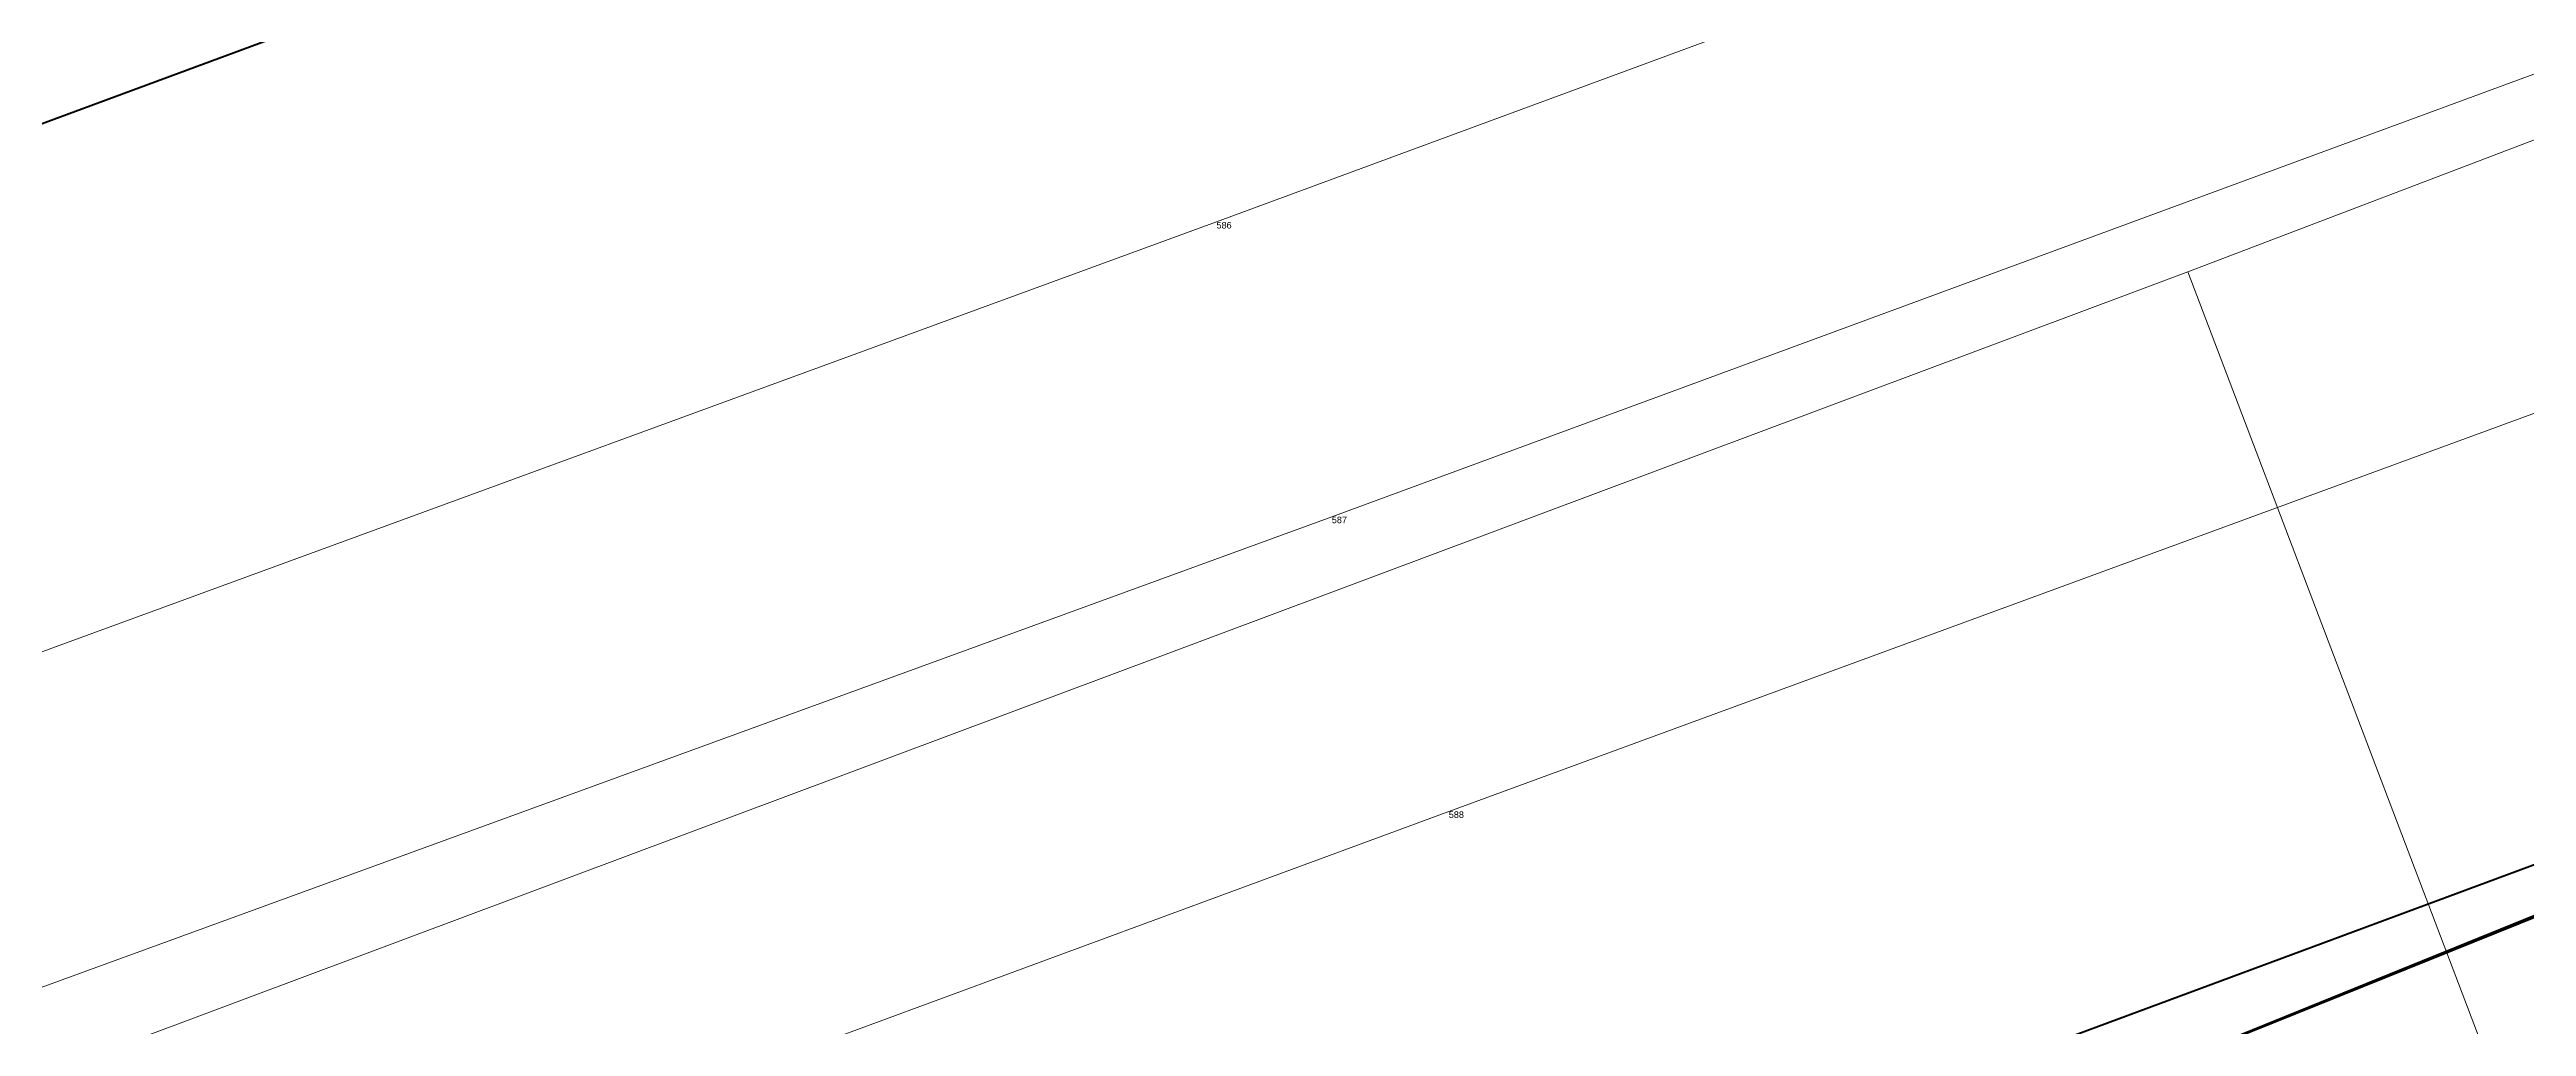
# Model space of a CAD drawing. Header units: metres. Extents: x 245225 to 248406, y 1633796 to 1637634.
# Drawn here: x 245724.4 to 245819.6, y 1637182.1 to 1637219.7 of the extents above; entities that cross this region are included whole.
import ezdxf
from ezdxf.enums import TextEntityAlignment as Align

# ---------------------------------------------------------------- set-up
doc = ezdxf.new("R2010")
doc.units = ezdxf.units.M
doc.header["$MEASUREMENT"] = 0
doc.layers.add('A_revoir_niveau_0', color=7, linetype='Continuous')
doc.layers.add('limites_sections', color=7, linetype='Continuous')
for name, color, linetype, lineweight in [('Emprise', 1, 'Continuous', 30), ('Toponymie', 7, 'Continuous', 30), ('Tracé KMS3', 7, 'Continuous', 0)]:
    doc.layers.add(name, color=color, linetype=linetype, lineweight=lineweight)
doc.layers.add('LIMITES_PARCELLES', color=7, linetype='Continuous', lineweight=0, true_color=0xffffff)
doc.styles.add('Style-Arial', font='arial.ttf')

msp = doc.modelspace()

# ---------------------------------------------------------------- linework, layer by layer
at = {"layer": 'A_revoir_niveau_0', "color": 7, "linetype": 'Continuous', "lineweight": 13, "flags": 128}
for points in [[(246280.422, 1637419.696), (246188.953, 1637381.672), (246140.842, 1637361.814), (246050.359, 1637324.045), (245956.724, 1637285.061), (245888.911, 1637257.199), (245818.867, 1637231.382), (245769.228, 1637213.065), (245701.559, 1637188.314), (245613.345, 1637155.349), (245512.804, 1637117.302)], [(245408.833261, 1637064.596399), (245617.302, 1637144.32), (245705.148, 1637176.756), (245773.663, 1637201.739), (245822.183, 1637219.59), (245892.562, 1637245.511), (245961.684, 1637274.3), (246054.236, 1637312.609), (246146.466, 1637350.878), (246192.693, 1637370.169), (246284.944, 1637408.447)], [(245521.985, 1637094.792), (245622.827, 1637133), (245708.221, 1637164.652), (245778.161, 1637190.411), (245825.955, 1637207.935), (245896.372, 1637233.878), (245966.622, 1637262.874), (246058.697, 1637301.212), (246152.638, 1637340.006), (246197.655, 1637359.097), (246289.647, 1637397.036)]]:
    msp.add_lwpolyline(points, dxfattribs=at)
at = {"layer": 'Emprise', "color": 6, "lineweight": 53, "flags": 128}
for points in [[(245362.141159, 1637080.356279), (245645.720598, 1637187.855917), (245764.440644, 1637231.789652), (245846.022215, 1637262.062927), (245926.871691, 1637293.673412), (245987.02794, 1637318.254066), (246628.867038, 1637585.467352)], [(246654.91678, 1637532.212975), (246503.560804, 1637468.452964), (246339.308489, 1637399.226337), (246174.772275, 1637330.677176), (246009.954973, 1637262.806665), (245959.032933, 1637241.979597), (245949.066174, 1637237.926563), (245901.731898, 1637219.095855), (245867.529774, 1637206.046117), (245837.947546, 1637195.052559), (245785.257592, 1637175.516616), (245666.840907, 1637131.695147), (245404.597902, 1637034.355467), (245407.132846, 1637027.526068), (245386.779172, 1637020.133266)]]:
    msp.add_lwpolyline(points, dxfattribs=at)
at = {"layer": 'limites_parcelles', "color": 1, "linetype": 'Continuous', "lineweight": 40, "flags": 128}
msp.add_lwpolyline([(246242.36, 1637357.731), (246325.071, 1637170.444), (245511.13, 1636788.23), (245429.275, 1637028.013), (246242.360078, 1637357.730823)], close=True, dxfattribs=at)
at = {"layer": 'limites_sections', "lineweight": 13, "flags": 128}
msp.add_lwpolyline([(246030.023, 1636685.769), (245957.845, 1636823.563), (245896.711, 1636918.316), (245873.298, 1636959.841), (245897.722, 1636971.857), (245806.576, 1637211.153), (245953.867, 1637267.134), (246051.979, 1637305.254), (246249.188409, 1637387.839947), (246328.763496, 1637172.004743), (246354.383, 1637183.669), (246454.308, 1636960.02), (246454.308, 1636960.02), (246507.829, 1636952.358), (246491.152, 1636841.051), (246406.082, 1636907.201), (246329.51, 1636911.002), (246256.395, 1636887.255), (246213.901, 1636838.511), (246204.527, 1636787.268), (246222.025, 1636721.652), (246223.275, 1636626.665)], dxfattribs=at)
msp.add_lwpolyline([(245897.722, 1636971.857), (245799.571, 1636923.569), (245677.175, 1636862.609), (245560.123, 1636802.218), (245496.981, 1636773.187), (245385.738, 1637053.755), (245806.576, 1637211.153), (245897.722, 1636971.857)], close=True, dxfattribs=at)
at = {"layer": 'Tracé KMS3', "color": 3, "lineweight": 53, "elevation": -8.86245, "flags": 128}
msp.add_lwpolyline([(246165.946757, 1637326.984723), (246161.633642, 1637325.194711), (246003.831576, 1637261.05847), (245980.661777, 1637251.642552), (245827.036769, 1637189.204426), (245748.884173, 1637157.722395), (245725.835123, 1637148.370881), (245702.480787, 1637139.653054), (245488.717744, 1637059.330274), (245421.572668, 1637033.918839), (245418.191968, 1637032.639981)], dxfattribs=at)

# ---------------------------------------------------------------- texts
at = {"layer": 'toponymie', "color": 7, "linetype": 'Continuous', "lineweight": 13, "style": 'Style-Arial'}
for s, p in [('586', (245769.228, 1637213.065)), ('586', (245769.228, 1637213.065)), ('586', (245769.228, 1637213.065)), ('587', (245773.663, 1637201.739)), ('587', (245773.663, 1637201.739)), ('587', (245773.663, 1637201.739)), ('588', (245778.161, 1637190.411)), ('588', (245778.161, 1637190.411)), ('588', (245778.161, 1637190.411))]:
    msp.add_text(s, height=0.25, dxfattribs=at).set_placement(p, align=Align.TOP_LEFT)

doc.saveas('drawing.dxf')
